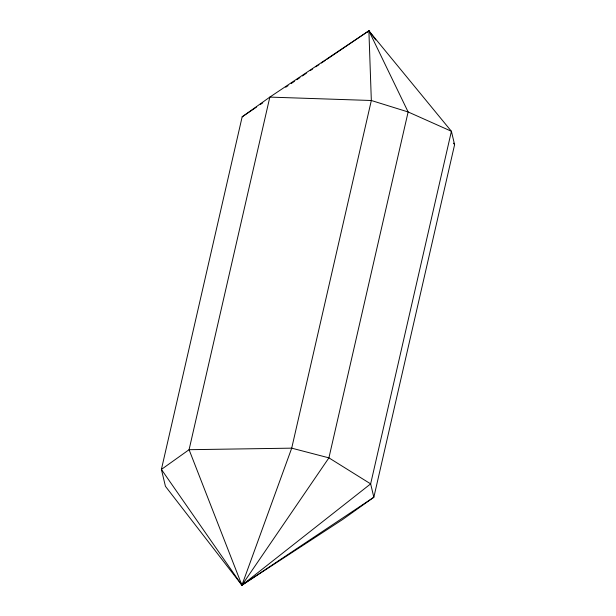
<?xml version="1.0" encoding="UTF-8"?>
<svg xmlns="http://www.w3.org/2000/svg" width="616" height="616" viewBox="0 0 616 616"><rect width="100%" height="100%" fill="white"/><g stroke="black" fill="none" stroke-linecap="round" stroke-linejoin="round"><path stroke-width="0.92" d="M242.157 116.832L161.4 469.423L165.434 486.309L241.919 585.2L342.673 519.465L373.843 497.251L454.6 144.66L451.405 131.277L368.892 30.8L269.831 97.105L242.157 116.832L256.418 107.153M240.648 582.644L241.919 585.2L373.843 497.251L370.647 483.876L328.913 457.857L291.707 448.155L189.081 449.695L161.4 469.423L241.919 585.2L291.707 448.155L371.332 100.5L368.892 30.8L326.911 59.298M241.919 585.2L370.647 483.876L451.405 131.277L408.131 111.958L371.332 100.5L269.831 97.105L189.081 449.695L241.919 585.2L328.913 457.857L408.131 111.958L368.892 30.8L367.421 32.032M260.375 104.466L262.755 102.857M285.724 87.256L288.096 85.647M291.268 83.499L294.433 81.343M296.812 79.734L299.984 77.578M302.356 75.968L306.314 73.281M310.279 70.594L312.651 68.977M315.823 66.828L318.988 64.672M321.367 63.063L325.325 60.376M375.798 39.971L368.892 30.8L369.608 32.579M453.445 143.128L454.6 144.66"/></g></svg>
